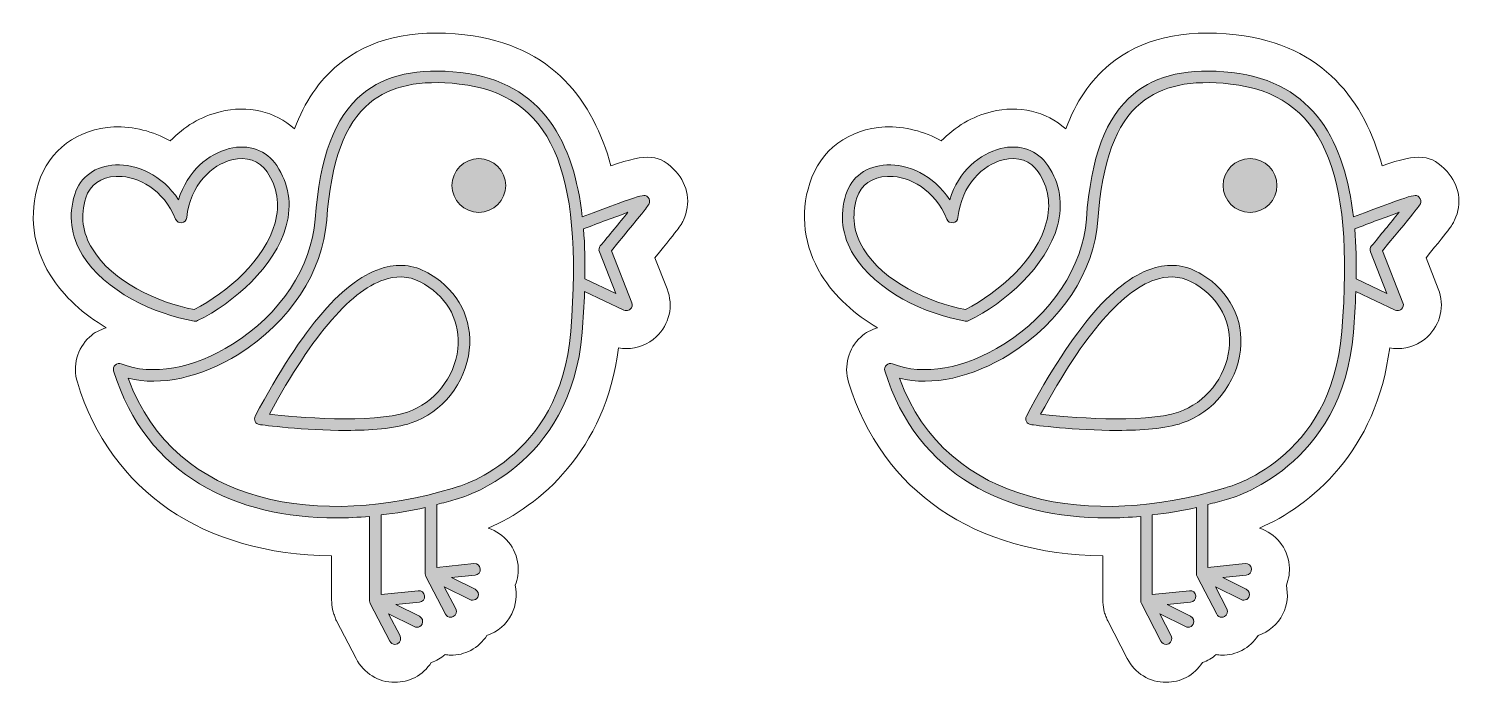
# Model space of a CAD drawing. Header units: inches. Extents: x 1.8 to 28.1, y -20.9 to -9.
import ezdxf

# ---------------------------------------------------------------- set-up
doc = ezdxf.new("R2010")
doc.units = ezdxf.units.IN
doc.header["$MEASUREMENT"] = 0
doc.layers.add('1', color=7, linetype='Continuous')

# ---------------------------------------------------------------- blocks, each defined once
blk = doc.blocks.new('block 2')
at = {"layer": '1', "lineweight": 0}
for points, knots in [([(4.897, -14.332), (4.914, -14.332), (4.929, -14.328), (4.944, -14.321), (5.607, -13.995), (6.366, -13.331), (6.569, -12.582), (6.676, -12.185), (6.617, -11.814), (6.394, -11.479), (6.206, -11.197), (5.882, -11.079), (5.522, -11.168), (5.151, -11.259), (4.752, -11.579), (4.594, -12.107), (4.294, -11.645), (3.817, -11.446), (3.44, -11.466), (3.072, -11.482), (2.791, -11.685), (2.69, -12.009), (2.57, -12.393), (2.618, -12.766), (2.832, -13.118), (3.237, -13.78), (4.152, -14.204), (4.879, -14.33), (4.885, -14.331), (4.891, -14.332), (4.897, -14.332)], [0, 0, 0, 0, 1, 1, 1, 2, 2, 2, 3, 3, 3, 4, 4, 4, 5, 5, 5, 6, 6, 6, 7, 7, 7, 8, 8, 8, 9, 9, 9, 10, 10, 10, 10]), ([(3.013, -13.007), (2.832, -12.71), (2.791, -12.396), (2.892, -12.072), (2.966, -11.834), (3.17, -11.69), (3.45, -11.677), (3.462, -11.677), (3.474, -11.676), (3.487, -11.676), (3.857, -11.676), (4.317, -11.915), (4.541, -12.462), (4.56, -12.506), (4.603, -12.533), (4.654, -12.526), (4.702, -12.519), (4.739, -12.481), (4.744, -12.432), (4.808, -11.826), (5.206, -11.464), (5.572, -11.374), (5.845, -11.307), (6.08, -11.388), (6.218, -11.596), (6.406, -11.878), (6.455, -12.191), (6.364, -12.527), (6.182, -13.201), (5.494, -13.806), (4.882, -14.116), (4.207, -13.99), (3.377, -13.603), (3.013, -13.007)], [0, 0, 0, 0, 1, 1, 1, 2, 2, 2, 3, 3, 3, 4, 4, 4, 5, 5, 5, 6, 6, 6, 7, 7, 7, 8, 8, 8, 9, 9, 9, 10, 10, 10, 11, 11, 11, 11])]:
    blk.add_open_spline(points, degree=3, knots=knots, dxfattribs=at)
blk = doc.blocks.new('block 3')
at = {"layer": '1', "lineweight": 0}
for points, knots in [([(9.216, -13.473), (8.949, -13.309), (8.663, -13.267), (8.365, -13.349), (7.643, -13.545), (6.869, -14.436), (6, -16.072), (5.984, -16.103), (5.984, -16.14), (5.999, -16.171), (6.015, -16.201), (6.045, -16.222), (6.08, -16.227), (6.13, -16.234), (6.899, -16.333), (7.668, -16.333), (8.111, -16.333), (8.553, -16.3), (8.858, -16.197), (9.428, -16.005), (9.857, -15.468), (9.925, -14.862), (9.989, -14.295), (9.73, -13.789), (9.216, -13.473)], [0, 0, 0, 0, 1, 1, 1, 2, 2, 2, 3, 3, 3, 4, 4, 4, 5, 5, 5, 6, 6, 6, 7, 7, 7, 8, 8, 8, 8]), ([(9.715, -14.839), (9.655, -15.364), (9.284, -15.83), (8.791, -15.997), (8.135, -16.218), (6.726, -16.086), (6.26, -16.035), (7.06, -14.56), (7.786, -13.726), (8.421, -13.553), (8.663, -13.486), (8.887, -13.52), (9.105, -13.653), (9.547, -13.925), (9.769, -14.357), (9.715, -14.839)], [0, 0, 0, 0, 1, 1, 1, 2, 2, 2, 3, 3, 3, 4, 4, 4, 5, 5, 5, 5])]:
    blk.add_open_spline(points, degree=3, knots=knots, dxfattribs=at)
blk = doc.blocks.new('block 4')
at = {"layer": '1', "lineweight": 0}
for points, knots in [([(13.204, -12.062), (13.145, -11.998), (13.128, -11.987), (11.997, -12.42), (11.844, -11.074), (11.29, -9.947), (9.766, -9.774), (8.98, -9.684), (8.39, -9.814), (7.962, -10.169), (7.456, -10.589), (7.182, -11.318), (7.099, -12.463), (7.035, -13.332), (6.455, -14.21), (5.585, -14.754), (4.866, -15.202), (4.104, -15.337), (3.544, -15.113), (3.506, -15.097), (3.464, -15.106), (3.434, -15.134), (3.404, -15.161), (3.392, -15.204), (3.404, -15.242), (3.995, -17.17), (5.659, -17.938), (7.482, -17.938), (7.685, -17.938), (7.891, -17.926), (8.096, -17.908), (8.096, -17.908), (8.096, -19.454), (8.096, -19.454), (8.096, -19.455), (8.096, -19.455), (8.096, -19.456), (8.096, -19.456), (8.096, -19.456), (8.096, -19.456), (8.096, -19.456), (8.097, -19.457), (8.097, -19.457), (8.097, -19.473), (8.101, -19.49), (8.108, -19.504), (8.108, -19.504), (8.467, -20.196), (8.467, -20.196), (8.486, -20.233), (8.523, -20.254), (8.561, -20.254), (8.578, -20.254), (8.594, -20.25), (8.61, -20.242), (8.662, -20.215), (8.682, -20.151), (8.655, -20.099), (8.655, -20.099), (8.446, -19.695), (8.446, -19.695), (8.446, -19.695), (8.917, -19.93), (8.917, -19.93), (8.932, -19.937), (8.948, -19.941), (8.964, -19.941), (9.003, -19.941), (9.04, -19.92), (9.059, -19.882), (9.085, -19.83), (9.064, -19.767), (9.011, -19.74), (9.011, -19.74), (8.578, -19.525), (8.578, -19.525), (8.578, -19.525), (9.011, -19.482), (9.011, -19.482), (9.069, -19.476), (9.112, -19.424), (9.106, -19.366), (9.1, -19.308), (9.047, -19.265), (8.99, -19.271), (8.99, -19.271), (8.308, -19.339), (8.308, -19.339), (8.308, -19.339), (8.308, -17.882), (8.308, -17.882), (8.578, -17.85), (8.849, -17.808), (9.118, -17.746), (9.118, -17.746), (9.118, -18.959), (9.118, -18.959), (9.118, -18.959), (9.118, -18.96), (9.118, -18.96), (9.118, -18.96), (9.118, -18.96), (9.118, -18.96), (9.118, -18.961), (9.118, -18.961), (9.118, -18.962), (9.118, -18.978), (9.122, -18.994), (9.129, -19.009), (9.129, -19.009), (9.489, -19.701), (9.489, -19.701), (9.508, -19.737), (9.544, -19.758), (9.583, -19.758), (9.599, -19.758), (9.616, -19.754), (9.632, -19.746), (9.683, -19.719), (9.704, -19.655), (9.677, -19.603), (9.677, -19.603), (9.467, -19.2), (9.467, -19.2), (9.467, -19.2), (9.938, -19.434), (9.938, -19.434), (9.953, -19.442), (9.969, -19.445), (9.985, -19.445), (10.024, -19.445), (10.061, -19.424), (10.08, -19.387), (10.106, -19.335), (10.085, -19.271), (10.032, -19.245), (10.032, -19.245), (9.599, -19.029), (9.599, -19.029), (9.599, -19.029), (10.032, -18.986), (10.032, -18.986), (10.09, -18.98), (10.133, -18.928), (10.127, -18.87), (10.121, -18.812), (10.074, -18.771), (10.011, -18.775), (10.011, -18.775), (9.329, -18.843), (9.329, -18.843), (9.329, -18.843), (9.329, -17.691), (9.329, -17.691), (9.443, -17.661), (9.556, -17.634), (9.668, -17.6), (9.772, -17.573), (11.795, -17.008), (11.995, -14.538), (12.015, -14.291), (12.03, -14.04), (12.04, -13.788), (12.04, -13.788), (12.761, -14.127), (12.761, -14.127), (12.775, -14.134), (12.791, -14.137), (12.806, -14.137), (12.832, -14.137), (12.858, -14.128), (12.878, -14.109), (12.91, -14.079), (12.92, -14.033), (12.904, -13.993), (12.904, -13.993), (12.53, -13.039), (12.53, -13.039), (13.197, -12.236), (13.216, -12.194), (13.223, -12.18), (13.241, -12.141), (13.233, -12.093), (13.204, -12.062)], [0, 0, 0, 0, 1, 1, 1, 2, 2, 2, 3, 3, 3, 4, 4, 4, 5, 5, 5, 6, 6, 6, 7, 7, 7, 8, 8, 8, 9, 9, 9, 10, 10, 10, 11, 11, 11, 12, 12, 12, 13, 13, 13, 14, 14, 14, 15, 15, 15, 16, 16, 16, 17, 17, 17, 18, 18, 18, 19, 19, 19, 20, 20, 20, 21, 21, 21, 22, 22, 22, 23, 23, 23, 24, 24, 24, 25, 25, 25, 26, 26, 26, 27, 27, 27, 28, 28, 28, 29, 29, 29, 30, 30, 30, 31, 31, 31, 32, 32, 32, 33, 33, 33, 34, 34, 34, 35, 35, 35, 36, 36, 36, 37, 37, 37, 38, 38, 38, 39, 39, 39, 40, 40, 40, 41, 41, 41, 42, 42, 42, 43, 43, 43, 44, 44, 44, 45, 45, 45, 46, 46, 46, 47, 47, 47, 48, 48, 48, 49, 49, 49, 50, 50, 50, 51, 51, 51, 52, 52, 52, 53, 53, 53, 54, 54, 54, 55, 55, 55, 56, 56, 56, 57, 57, 57, 58, 58, 58, 59, 59, 59, 60, 60, 60, 61, 61, 61, 61]), ([(11.784, -14.521), (11.593, -16.886), (9.696, -17.376), (9.615, -17.395), (9.613, -17.396), (9.611, -17.396), (9.609, -17.397), (7.248, -18.113), (4.535, -17.752), (3.672, -15.376), (4.266, -15.525), (5.005, -15.366), (5.697, -14.934), (6.638, -14.345), (7.241, -13.427), (7.31, -12.478), (7.389, -11.395), (7.639, -10.712), (8.098, -10.332), (8.478, -10.016), (9.016, -9.902), (9.742, -9.984), (11.414, -10.174), (12.025, -11.531), (11.784, -14.521)], [0, 0, 0, 0, 1, 1, 1, 2, 2, 2, 3, 3, 3, 4, 4, 4, 5, 5, 5, 6, 6, 6, 7, 7, 7, 8, 8, 8, 8]), ([(12.327, -12.952), (12.302, -12.981), (12.296, -13.022), (12.31, -13.058), (12.31, -13.058), (12.61, -13.822), (12.61, -13.822), (12.61, -13.822), (12.045, -13.556), (12.045, -13.556), (12.05, -13.246), (12.044, -12.938), (12.02, -12.639), (12.282, -12.538), (12.603, -12.418), (12.835, -12.335), (12.684, -12.521), (12.477, -12.771), (12.327, -12.952)], [0, 0, 0, 0, 1, 1, 1, 2, 2, 2, 3, 3, 3, 4, 4, 4, 5, 5, 5, 6, 6, 6, 6])]:
    blk.add_open_spline(points, degree=3, knots=knots, dxfattribs=at)
blk = doc.blocks.new('block 5')
at = {"layer": '1', "lineweight": 0}
for points, knots in [([(19.038, -14.332), (19.055, -14.332), (19.071, -14.328), (19.085, -14.321), (19.748, -13.995), (20.508, -13.331), (20.71, -12.582), (20.817, -12.185), (20.758, -11.814), (20.535, -11.479), (20.348, -11.197), (20.023, -11.079), (19.663, -11.168), (19.292, -11.259), (18.893, -11.579), (18.735, -12.107), (18.435, -11.645), (17.958, -11.446), (17.582, -11.466), (17.213, -11.482), (16.932, -11.685), (16.831, -12.009), (16.711, -12.393), (16.759, -12.766), (16.974, -13.118), (17.378, -13.78), (18.293, -14.204), (19.02, -14.33), (19.026, -14.331), (19.032, -14.332), (19.038, -14.332)], [0, 0, 0, 0, 1, 1, 1, 2, 2, 2, 3, 3, 3, 4, 4, 4, 5, 5, 5, 6, 6, 6, 7, 7, 7, 8, 8, 8, 9, 9, 9, 10, 10, 10, 10]), ([(17.154, -13.007), (16.973, -12.71), (16.932, -12.396), (17.033, -12.072), (17.108, -11.834), (17.311, -11.69), (17.591, -11.677), (17.603, -11.677), (17.615, -11.676), (17.628, -11.676), (17.998, -11.676), (18.458, -11.915), (18.682, -12.462), (18.701, -12.506), (18.744, -12.533), (18.795, -12.526), (18.843, -12.519), (18.88, -12.481), (18.885, -12.432), (18.95, -11.826), (19.348, -11.464), (19.713, -11.374), (19.987, -11.307), (20.221, -11.388), (20.359, -11.596), (20.547, -11.878), (20.596, -12.191), (20.505, -12.527), (20.324, -13.201), (19.635, -13.806), (19.023, -14.116), (18.348, -13.99), (17.518, -13.603), (17.154, -13.007)], [0, 0, 0, 0, 1, 1, 1, 2, 2, 2, 3, 3, 3, 4, 4, 4, 5, 5, 5, 6, 6, 6, 7, 7, 7, 8, 8, 8, 9, 9, 9, 10, 10, 10, 11, 11, 11, 11])]:
    blk.add_open_spline(points, degree=3, knots=knots, dxfattribs=at)
blk = doc.blocks.new('block 6')
at = {"layer": '1', "lineweight": 0}
for points, knots in [([(23.357, -13.473), (23.091, -13.309), (22.804, -13.267), (22.506, -13.349), (21.784, -13.545), (21.01, -14.436), (20.141, -16.072), (20.125, -16.103), (20.125, -16.14), (20.141, -16.171), (20.156, -16.201), (20.186, -16.222), (20.221, -16.227), (20.271, -16.234), (21.04, -16.333), (21.809, -16.333), (22.252, -16.333), (22.694, -16.3), (22.999, -16.197), (23.569, -16.005), (23.998, -15.468), (24.066, -14.862), (24.13, -14.295), (23.872, -13.789), (23.357, -13.473)], [0, 0, 0, 0, 1, 1, 1, 2, 2, 2, 3, 3, 3, 4, 4, 4, 5, 5, 5, 6, 6, 6, 7, 7, 7, 8, 8, 8, 8]), ([(23.856, -14.839), (23.797, -15.364), (23.425, -15.83), (22.932, -15.997), (22.276, -16.218), (20.867, -16.086), (20.401, -16.035), (21.201, -14.56), (21.928, -13.726), (22.562, -13.553), (22.804, -13.486), (23.029, -13.52), (23.246, -13.653), (23.688, -13.925), (23.91, -14.357), (23.856, -14.839)], [0, 0, 0, 0, 1, 1, 1, 2, 2, 2, 3, 3, 3, 4, 4, 4, 5, 5, 5, 5])]:
    blk.add_open_spline(points, degree=3, knots=knots, dxfattribs=at)
blk = doc.blocks.new('block 7')
at = {"layer": '1', "lineweight": 0}
for points, knots in [([(27.345, -12.062), (27.286, -11.998), (27.27, -11.987), (26.138, -12.42), (25.985, -11.074), (25.431, -9.947), (23.907, -9.774), (23.122, -9.684), (22.531, -9.814), (22.104, -10.169), (21.598, -10.589), (21.323, -11.318), (21.24, -12.463), (21.177, -13.332), (20.596, -14.21), (19.726, -14.754), (19.007, -15.202), (18.245, -15.337), (17.686, -15.113), (17.647, -15.097), (17.605, -15.106), (17.575, -15.134), (17.545, -15.161), (17.533, -15.204), (17.545, -15.242), (18.137, -17.17), (19.8, -17.938), (21.623, -17.938), (21.827, -17.938), (22.032, -17.926), (22.238, -17.908), (22.238, -17.908), (22.238, -19.454), (22.238, -19.454), (22.238, -19.455), (22.238, -19.455), (22.238, -19.456), (22.238, -19.456), (22.238, -19.456), (22.238, -19.456), (22.238, -19.456), (22.238, -19.457), (22.238, -19.457), (22.238, -19.473), (22.242, -19.49), (22.249, -19.504), (22.249, -19.504), (22.608, -20.196), (22.608, -20.196), (22.627, -20.233), (22.664, -20.254), (22.702, -20.254), (22.719, -20.254), (22.735, -20.25), (22.751, -20.242), (22.803, -20.215), (22.823, -20.151), (22.796, -20.099), (22.796, -20.099), (22.587, -19.695), (22.587, -19.695), (22.587, -19.695), (23.058, -19.93), (23.058, -19.93), (23.073, -19.937), (23.089, -19.941), (23.105, -19.941), (23.144, -19.941), (23.181, -19.92), (23.2, -19.882), (23.226, -19.83), (23.205, -19.767), (23.152, -19.74), (23.152, -19.74), (22.719, -19.525), (22.719, -19.525), (22.719, -19.525), (23.152, -19.482), (23.152, -19.482), (23.21, -19.476), (23.253, -19.424), (23.247, -19.366), (23.241, -19.308), (23.188, -19.265), (23.131, -19.271), (23.131, -19.271), (22.449, -19.339), (22.449, -19.339), (22.449, -19.339), (22.449, -17.882), (22.449, -17.882), (22.72, -17.85), (22.99, -17.808), (23.259, -17.746), (23.259, -17.746), (23.259, -18.959), (23.259, -18.959), (23.259, -18.959), (23.259, -18.96), (23.259, -18.96), (23.259, -18.96), (23.259, -18.96), (23.259, -18.96), (23.259, -18.961), (23.259, -18.961), (23.259, -18.962), (23.259, -18.978), (23.263, -18.994), (23.27, -19.009), (23.27, -19.009), (23.63, -19.701), (23.63, -19.701), (23.649, -19.737), (23.686, -19.758), (23.724, -19.758), (23.74, -19.758), (23.757, -19.754), (23.773, -19.746), (23.824, -19.719), (23.845, -19.655), (23.818, -19.603), (23.818, -19.603), (23.608, -19.2), (23.608, -19.2), (23.608, -19.2), (24.079, -19.434), (24.079, -19.434), (24.094, -19.442), (24.11, -19.445), (24.126, -19.445), (24.165, -19.445), (24.202, -19.424), (24.221, -19.387), (24.247, -19.335), (24.226, -19.271), (24.173, -19.245), (24.173, -19.245), (23.74, -19.029), (23.74, -19.029), (23.74, -19.029), (24.173, -18.986), (24.173, -18.986), (24.231, -18.98), (24.274, -18.928), (24.268, -18.87), (24.262, -18.812), (24.215, -18.771), (24.152, -18.775), (24.152, -18.775), (23.47, -18.843), (23.47, -18.843), (23.47, -18.843), (23.47, -17.691), (23.47, -17.691), (23.584, -17.661), (23.698, -17.634), (23.81, -17.6), (23.913, -17.573), (25.937, -17.008), (26.136, -14.538), (26.156, -14.291), (26.172, -14.04), (26.181, -13.788), (26.181, -13.788), (26.902, -14.127), (26.902, -14.127), (26.916, -14.134), (26.932, -14.137), (26.947, -14.137), (26.973, -14.137), (26.999, -14.128), (27.019, -14.109), (27.051, -14.079), (27.061, -14.033), (27.046, -13.993), (27.046, -13.993), (26.671, -13.039), (26.671, -13.039), (27.338, -12.236), (27.357, -12.194), (27.364, -12.18), (27.382, -12.141), (27.375, -12.093), (27.345, -12.062)], [0, 0, 0, 0, 1, 1, 1, 2, 2, 2, 3, 3, 3, 4, 4, 4, 5, 5, 5, 6, 6, 6, 7, 7, 7, 8, 8, 8, 9, 9, 9, 10, 10, 10, 11, 11, 11, 12, 12, 12, 13, 13, 13, 14, 14, 14, 15, 15, 15, 16, 16, 16, 17, 17, 17, 18, 18, 18, 19, 19, 19, 20, 20, 20, 21, 21, 21, 22, 22, 22, 23, 23, 23, 24, 24, 24, 25, 25, 25, 26, 26, 26, 27, 27, 27, 28, 28, 28, 29, 29, 29, 30, 30, 30, 31, 31, 31, 32, 32, 32, 33, 33, 33, 34, 34, 34, 35, 35, 35, 36, 36, 36, 37, 37, 37, 38, 38, 38, 39, 39, 39, 40, 40, 40, 41, 41, 41, 42, 42, 42, 43, 43, 43, 44, 44, 44, 45, 45, 45, 46, 46, 46, 47, 47, 47, 48, 48, 48, 49, 49, 49, 50, 50, 50, 51, 51, 51, 52, 52, 52, 53, 53, 53, 54, 54, 54, 55, 55, 55, 56, 56, 56, 57, 57, 57, 58, 58, 58, 59, 59, 59, 60, 60, 60, 61, 61, 61, 61]), ([(25.925, -14.521), (25.734, -16.886), (23.837, -17.376), (23.756, -17.395), (23.754, -17.396), (23.752, -17.396), (23.75, -17.397), (21.389, -18.113), (18.676, -17.752), (17.813, -15.376), (18.407, -15.525), (19.146, -15.366), (19.838, -14.934), (20.779, -14.345), (21.382, -13.427), (21.451, -12.478), (21.53, -11.395), (21.78, -10.712), (22.239, -10.332), (22.619, -10.016), (23.157, -9.902), (23.883, -9.984), (25.556, -10.174), (26.166, -11.531), (25.925, -14.521)], [0, 0, 0, 0, 1, 1, 1, 2, 2, 2, 3, 3, 3, 4, 4, 4, 5, 5, 5, 6, 6, 6, 7, 7, 7, 8, 8, 8, 8]), ([(26.468, -12.952), (26.443, -12.981), (26.437, -13.022), (26.451, -13.058), (26.451, -13.058), (26.751, -13.822), (26.751, -13.822), (26.751, -13.822), (26.186, -13.556), (26.186, -13.556), (26.191, -13.246), (26.185, -12.938), (26.161, -12.639), (26.423, -12.538), (26.744, -12.418), (26.976, -12.335), (26.825, -12.521), (26.618, -12.771), (26.468, -12.952)], [0, 0, 0, 0, 1, 1, 1, 2, 2, 2, 3, 3, 3, 4, 4, 4, 5, 5, 5, 6, 6, 6, 6])]:
    blk.add_open_spline(points, degree=3, knots=knots, dxfattribs=at)

msp = doc.modelspace()

# ---------------------------------------------------------------- hatches: boundary and pattern name
at = {"layer": '1', "true_color": 0xffffff}
h = msp.add_hatch(color=7, dxfattribs=at)
h.dxf.hatch_style = 2
edge = h.paths.add_edge_path()
edge.add_spline(control_points=[(4.897, -14.332), (4.914, -14.332), (4.929, -14.328), (4.944, -14.321), (5.607, -13.995), (6.366, -13.331), (6.569, -12.582), (6.676, -12.185), (6.617, -11.814), (6.394, -11.479), (6.206, -11.197), (5.882, -11.079), (5.522, -11.168), (5.151, -11.259), (4.752, -11.579), (4.594, -12.107), (4.294, -11.645), (3.817, -11.446), (3.44, -11.466), (3.072, -11.482), (2.791, -11.685), (2.69, -12.009), (2.57, -12.393), (2.618, -12.766), (2.832, -13.118), (3.237, -13.78), (4.152, -14.204), (4.879, -14.33), (4.885, -14.331), (4.891, -14.332), (4.897, -14.332)], knot_values=[0, 0, 0, 0, 1, 1, 1, 2, 2, 2, 3, 3, 3, 4, 4, 4, 5, 5, 5, 6, 6, 6, 7, 7, 7, 8, 8, 8, 9, 9, 9, 10, 10, 10, 10], degree=3, periodic=1)
edge = h.paths.add_edge_path()
edge.add_spline(control_points=[(3.013, -13.007), (2.832, -12.71), (2.791, -12.396), (2.892, -12.072), (2.966, -11.834), (3.17, -11.69), (3.45, -11.677), (3.462, -11.677), (3.474, -11.676), (3.487, -11.676), (3.857, -11.676), (4.317, -11.915), (4.541, -12.462), (4.56, -12.506), (4.603, -12.533), (4.654, -12.526), (4.702, -12.519), (4.739, -12.481), (4.744, -12.432), (4.808, -11.826), (5.206, -11.464), (5.572, -11.374), (5.845, -11.307), (6.08, -11.388), (6.218, -11.596), (6.406, -11.878), (6.455, -12.191), (6.364, -12.527), (6.182, -13.201), (5.494, -13.806), (4.882, -14.116), (4.207, -13.99), (3.377, -13.603), (3.013, -13.007)], knot_values=[0, 0, 0, 0, 1, 1, 1, 2, 2, 2, 3, 3, 3, 4, 4, 4, 5, 5, 5, 6, 6, 6, 7, 7, 7, 8, 8, 8, 9, 9, 9, 10, 10, 10, 11, 11, 11, 11], degree=3, periodic=1)
edge = h.paths.add_edge_path()
edge.add_spline(control_points=[(9.216, -13.473), (8.949, -13.309), (8.663, -13.267), (8.365, -13.349), (7.643, -13.545), (6.869, -14.436), (6, -16.072), (5.984, -16.103), (5.984, -16.14), (5.999, -16.171), (6.015, -16.201), (6.045, -16.222), (6.08, -16.227), (6.13, -16.234), (6.899, -16.333), (7.668, -16.333), (8.111, -16.333), (8.553, -16.3), (8.858, -16.197), (9.428, -16.005), (9.857, -15.468), (9.925, -14.862), (9.989, -14.295), (9.73, -13.789), (9.216, -13.473)], knot_values=[0, 0, 0, 0, 1, 1, 1, 2, 2, 2, 3, 3, 3, 4, 4, 4, 5, 5, 5, 6, 6, 6, 7, 7, 7, 8, 8, 8, 8], degree=3, periodic=1)
edge = h.paths.add_edge_path()
edge.add_spline(control_points=[(9.715, -14.839), (9.655, -15.364), (9.284, -15.83), (8.791, -15.997), (8.135, -16.218), (6.726, -16.086), (6.26, -16.035), (7.06, -14.56), (7.786, -13.726), (8.421, -13.553), (8.663, -13.486), (8.887, -13.52), (9.105, -13.653), (9.547, -13.925), (9.769, -14.357), (9.715, -14.839)], knot_values=[0, 0, 0, 0, 1, 1, 1, 2, 2, 2, 3, 3, 3, 4, 4, 4, 5, 5, 5, 5], degree=3, periodic=1)
edge = h.paths.add_edge_path()
edge.add_spline(control_points=[(10.594, -11.844), (10.594, -12.116), (10.373, -12.337), (10.1, -12.337), (9.827, -12.337), (9.606, -12.116), (9.606, -11.844), (9.606, -11.571), (9.827, -11.35), (10.1, -11.35), (10.373, -11.35), (10.594, -11.571), (10.594, -11.844)], knot_values=[0, 0, 0, 0, 1, 1, 1, 2, 2, 2, 3, 3, 3, 4, 4, 4, 4], degree=3, periodic=1)
edge = h.paths.add_edge_path()
edge.add_spline(control_points=[(13.204, -12.062), (13.145, -11.998), (13.128, -11.987), (11.997, -12.42), (11.844, -11.074), (11.29, -9.947), (9.766, -9.774), (8.98, -9.684), (8.39, -9.814), (7.962, -10.169), (7.456, -10.589), (7.182, -11.318), (7.099, -12.463), (7.035, -13.332), (6.455, -14.21), (5.585, -14.754), (4.866, -15.202), (4.104, -15.337), (3.544, -15.113), (3.506, -15.097), (3.464, -15.106), (3.434, -15.134), (3.404, -15.161), (3.392, -15.204), (3.404, -15.242), (3.995, -17.17), (5.659, -17.938), (7.482, -17.938), (7.685, -17.938), (7.891, -17.926), (8.096, -17.908), (8.096, -17.908), (8.096, -19.454), (8.096, -19.454), (8.096, -19.455), (8.096, -19.455), (8.096, -19.456), (8.096, -19.456), (8.096, -19.456), (8.096, -19.456), (8.096, -19.456), (8.097, -19.457), (8.097, -19.457), (8.097, -19.473), (8.101, -19.49), (8.108, -19.504), (8.108, -19.504), (8.467, -20.196), (8.467, -20.196), (8.486, -20.233), (8.523, -20.254), (8.561, -20.254), (8.578, -20.254), (8.594, -20.25), (8.61, -20.242), (8.662, -20.215), (8.682, -20.151), (8.655, -20.099), (8.655, -20.099), (8.446, -19.695), (8.446, -19.695), (8.446, -19.695), (8.917, -19.93), (8.917, -19.93), (8.932, -19.937), (8.948, -19.941), (8.964, -19.941), (9.003, -19.941), (9.04, -19.92), (9.059, -19.882), (9.085, -19.83), (9.064, -19.767), (9.011, -19.74), (9.011, -19.74), (8.578, -19.525), (8.578, -19.525), (8.578, -19.525), (9.011, -19.482), (9.011, -19.482), (9.069, -19.476), (9.112, -19.424), (9.106, -19.366), (9.1, -19.308), (9.047, -19.265), (8.99, -19.271), (8.99, -19.271), (8.308, -19.339), (8.308, -19.339), (8.308, -19.339), (8.308, -17.882), (8.308, -17.882), (8.578, -17.85), (8.849, -17.808), (9.118, -17.746), (9.118, -17.746), (9.118, -18.959), (9.118, -18.959), (9.118, -18.959), (9.118, -18.96), (9.118, -18.96), (9.118, -18.96), (9.118, -18.96), (9.118, -18.96), (9.118, -18.961), (9.118, -18.961), (9.118, -18.962), (9.118, -18.978), (9.122, -18.994), (9.129, -19.009), (9.129, -19.009), (9.489, -19.701), (9.489, -19.701), (9.508, -19.737), (9.544, -19.758), (9.583, -19.758), (9.599, -19.758), (9.616, -19.754), (9.632, -19.746), (9.683, -19.719), (9.704, -19.655), (9.677, -19.603), (9.677, -19.603), (9.467, -19.2), (9.467, -19.2), (9.467, -19.2), (9.938, -19.434), (9.938, -19.434), (9.953, -19.442), (9.969, -19.445), (9.985, -19.445), (10.024, -19.445), (10.061, -19.424), (10.08, -19.387), (10.106, -19.335), (10.085, -19.271), (10.032, -19.245), (10.032, -19.245), (9.599, -19.029), (9.599, -19.029), (9.599, -19.029), (10.032, -18.986), (10.032, -18.986), (10.09, -18.98), (10.133, -18.928), (10.127, -18.87), (10.121, -18.812), (10.074, -18.771), (10.011, -18.775), (10.011, -18.775), (9.329, -18.843), (9.329, -18.843), (9.329, -18.843), (9.329, -17.691), (9.329, -17.691), (9.443, -17.661), (9.556, -17.634), (9.668, -17.6), (9.772, -17.573), (11.795, -17.008), (11.995, -14.538), (12.015, -14.291), (12.03, -14.04), (12.04, -13.788), (12.04, -13.788), (12.761, -14.127), (12.761, -14.127), (12.775, -14.134), (12.791, -14.137), (12.806, -14.137), (12.832, -14.137), (12.858, -14.128), (12.878, -14.109), (12.91, -14.079), (12.92, -14.033), (12.904, -13.993), (12.904, -13.993), (12.53, -13.039), (12.53, -13.039), (13.197, -12.236), (13.216, -12.194), (13.223, -12.18), (13.241, -12.141), (13.233, -12.093), (13.204, -12.062)], knot_values=[0, 0, 0, 0, 1, 1, 1, 2, 2, 2, 3, 3, 3, 4, 4, 4, 5, 5, 5, 6, 6, 6, 7, 7, 7, 8, 8, 8, 9, 9, 9, 10, 10, 10, 11, 11, 11, 12, 12, 12, 13, 13, 13, 14, 14, 14, 15, 15, 15, 16, 16, 16, 17, 17, 17, 18, 18, 18, 19, 19, 19, 20, 20, 20, 21, 21, 21, 22, 22, 22, 23, 23, 23, 24, 24, 24, 25, 25, 25, 26, 26, 26, 27, 27, 27, 28, 28, 28, 29, 29, 29, 30, 30, 30, 31, 31, 31, 32, 32, 32, 33, 33, 33, 34, 34, 34, 35, 35, 35, 36, 36, 36, 37, 37, 37, 38, 38, 38, 39, 39, 39, 40, 40, 40, 41, 41, 41, 42, 42, 42, 43, 43, 43, 44, 44, 44, 45, 45, 45, 46, 46, 46, 47, 47, 47, 48, 48, 48, 49, 49, 49, 50, 50, 50, 51, 51, 51, 52, 52, 52, 53, 53, 53, 54, 54, 54, 55, 55, 55, 56, 56, 56, 57, 57, 57, 58, 58, 58, 59, 59, 59, 60, 60, 60, 61, 61, 61, 61], degree=3, periodic=1)
edge = h.paths.add_edge_path()
edge.add_spline(control_points=[(11.784, -14.521), (11.593, -16.886), (9.696, -17.376), (9.615, -17.395), (9.613, -17.396), (9.611, -17.396), (9.609, -17.397), (7.248, -18.113), (4.535, -17.752), (3.672, -15.376), (4.266, -15.525), (5.005, -15.366), (5.697, -14.934), (6.638, -14.345), (7.241, -13.427), (7.31, -12.478), (7.389, -11.395), (7.639, -10.712), (8.098, -10.332), (8.478, -10.016), (9.016, -9.902), (9.742, -9.984), (11.414, -10.174), (12.025, -11.531), (11.784, -14.521)], knot_values=[0, 0, 0, 0, 1, 1, 1, 2, 2, 2, 3, 3, 3, 4, 4, 4, 5, 5, 5, 6, 6, 6, 7, 7, 7, 8, 8, 8, 8], degree=3, periodic=1)
edge = h.paths.add_edge_path()
edge.add_spline(control_points=[(12.327, -12.952), (12.302, -12.981), (12.296, -13.022), (12.31, -13.058), (12.31, -13.058), (12.61, -13.822), (12.61, -13.822), (12.61, -13.822), (12.045, -13.556), (12.045, -13.556), (12.05, -13.246), (12.044, -12.938), (12.02, -12.639), (12.282, -12.538), (12.603, -12.418), (12.835, -12.335), (12.684, -12.521), (12.477, -12.771), (12.327, -12.952)], knot_values=[0, 0, 0, 0, 1, 1, 1, 2, 2, 2, 3, 3, 3, 4, 4, 4, 5, 5, 5, 6, 6, 6, 6], degree=3, periodic=1)
h = msp.add_hatch(color=7, dxfattribs=at)
h.dxf.hatch_style = 2
edge = h.paths.add_edge_path()
edge.add_spline(control_points=[(19.038, -14.332), (19.055, -14.332), (19.071, -14.328), (19.085, -14.321), (19.748, -13.995), (20.508, -13.331), (20.71, -12.582), (20.817, -12.185), (20.758, -11.814), (20.535, -11.479), (20.348, -11.197), (20.023, -11.079), (19.663, -11.168), (19.292, -11.259), (18.893, -11.579), (18.735, -12.107), (18.435, -11.645), (17.958, -11.446), (17.582, -11.466), (17.213, -11.482), (16.932, -11.685), (16.831, -12.009), (16.711, -12.393), (16.759, -12.766), (16.974, -13.118), (17.378, -13.78), (18.293, -14.204), (19.02, -14.33), (19.026, -14.331), (19.032, -14.332), (19.038, -14.332)], knot_values=[0, 0, 0, 0, 1, 1, 1, 2, 2, 2, 3, 3, 3, 4, 4, 4, 5, 5, 5, 6, 6, 6, 7, 7, 7, 8, 8, 8, 9, 9, 9, 10, 10, 10, 10], degree=3, periodic=1)
edge = h.paths.add_edge_path()
edge.add_spline(control_points=[(17.154, -13.007), (16.973, -12.71), (16.932, -12.396), (17.033, -12.072), (17.108, -11.834), (17.311, -11.69), (17.591, -11.677), (17.603, -11.677), (17.615, -11.676), (17.628, -11.676), (17.998, -11.676), (18.458, -11.915), (18.682, -12.462), (18.701, -12.506), (18.744, -12.533), (18.795, -12.526), (18.843, -12.519), (18.88, -12.481), (18.885, -12.432), (18.95, -11.826), (19.348, -11.464), (19.713, -11.374), (19.987, -11.307), (20.221, -11.388), (20.359, -11.596), (20.547, -11.878), (20.596, -12.191), (20.505, -12.527), (20.324, -13.201), (19.635, -13.806), (19.023, -14.116), (18.348, -13.99), (17.518, -13.603), (17.154, -13.007)], knot_values=[0, 0, 0, 0, 1, 1, 1, 2, 2, 2, 3, 3, 3, 4, 4, 4, 5, 5, 5, 6, 6, 6, 7, 7, 7, 8, 8, 8, 9, 9, 9, 10, 10, 10, 11, 11, 11, 11], degree=3, periodic=1)
edge = h.paths.add_edge_path()
edge.add_spline(control_points=[(23.357, -13.473), (23.091, -13.309), (22.804, -13.267), (22.506, -13.349), (21.784, -13.545), (21.01, -14.436), (20.141, -16.072), (20.125, -16.103), (20.125, -16.14), (20.141, -16.171), (20.156, -16.201), (20.186, -16.222), (20.221, -16.227), (20.271, -16.234), (21.04, -16.333), (21.809, -16.333), (22.252, -16.333), (22.694, -16.3), (22.999, -16.197), (23.569, -16.005), (23.998, -15.468), (24.066, -14.862), (24.13, -14.295), (23.872, -13.789), (23.357, -13.473)], knot_values=[0, 0, 0, 0, 1, 1, 1, 2, 2, 2, 3, 3, 3, 4, 4, 4, 5, 5, 5, 6, 6, 6, 7, 7, 7, 8, 8, 8, 8], degree=3, periodic=1)
edge = h.paths.add_edge_path()
edge.add_spline(control_points=[(23.856, -14.839), (23.797, -15.364), (23.425, -15.83), (22.932, -15.997), (22.276, -16.218), (20.867, -16.086), (20.401, -16.035), (21.201, -14.56), (21.928, -13.726), (22.562, -13.553), (22.804, -13.486), (23.029, -13.52), (23.246, -13.653), (23.688, -13.925), (23.91, -14.357), (23.856, -14.839)], knot_values=[0, 0, 0, 0, 1, 1, 1, 2, 2, 2, 3, 3, 3, 4, 4, 4, 5, 5, 5, 5], degree=3, periodic=1)
edge = h.paths.add_edge_path()
edge.add_spline(control_points=[(24.735, -11.844), (24.735, -12.116), (24.514, -12.337), (24.241, -12.337), (23.968, -12.337), (23.747, -12.116), (23.747, -11.844), (23.747, -11.571), (23.968, -11.35), (24.241, -11.35), (24.514, -11.35), (24.735, -11.571), (24.735, -11.844)], knot_values=[0, 0, 0, 0, 1, 1, 1, 2, 2, 2, 3, 3, 3, 4, 4, 4, 4], degree=3, periodic=1)
edge = h.paths.add_edge_path()
edge.add_spline(control_points=[(27.345, -12.062), (27.286, -11.998), (27.27, -11.987), (26.138, -12.42), (25.985, -11.074), (25.431, -9.947), (23.907, -9.774), (23.122, -9.684), (22.531, -9.814), (22.104, -10.169), (21.598, -10.589), (21.323, -11.318), (21.24, -12.463), (21.177, -13.332), (20.596, -14.21), (19.726, -14.754), (19.007, -15.202), (18.245, -15.337), (17.686, -15.113), (17.647, -15.097), (17.605, -15.106), (17.575, -15.134), (17.545, -15.161), (17.533, -15.204), (17.545, -15.242), (18.137, -17.17), (19.8, -17.938), (21.623, -17.938), (21.827, -17.938), (22.032, -17.926), (22.238, -17.908), (22.238, -17.908), (22.238, -19.454), (22.238, -19.454), (22.238, -19.455), (22.238, -19.455), (22.238, -19.456), (22.238, -19.456), (22.238, -19.456), (22.238, -19.456), (22.238, -19.456), (22.238, -19.457), (22.238, -19.457), (22.238, -19.473), (22.242, -19.49), (22.249, -19.504), (22.249, -19.504), (22.608, -20.196), (22.608, -20.196), (22.627, -20.233), (22.664, -20.254), (22.702, -20.254), (22.719, -20.254), (22.735, -20.25), (22.751, -20.242), (22.803, -20.215), (22.823, -20.151), (22.796, -20.099), (22.796, -20.099), (22.587, -19.695), (22.587, -19.695), (22.587, -19.695), (23.058, -19.93), (23.058, -19.93), (23.073, -19.937), (23.089, -19.941), (23.105, -19.941), (23.144, -19.941), (23.181, -19.92), (23.2, -19.882), (23.226, -19.83), (23.205, -19.767), (23.152, -19.74), (23.152, -19.74), (22.719, -19.525), (22.719, -19.525), (22.719, -19.525), (23.152, -19.482), (23.152, -19.482), (23.21, -19.476), (23.253, -19.424), (23.247, -19.366), (23.241, -19.308), (23.188, -19.265), (23.131, -19.271), (23.131, -19.271), (22.449, -19.339), (22.449, -19.339), (22.449, -19.339), (22.449, -17.882), (22.449, -17.882), (22.72, -17.85), (22.99, -17.808), (23.259, -17.746), (23.259, -17.746), (23.259, -18.959), (23.259, -18.959), (23.259, -18.959), (23.259, -18.96), (23.259, -18.96), (23.259, -18.96), (23.259, -18.96), (23.259, -18.96), (23.259, -18.961), (23.259, -18.961), (23.259, -18.962), (23.259, -18.978), (23.263, -18.994), (23.27, -19.009), (23.27, -19.009), (23.63, -19.701), (23.63, -19.701), (23.649, -19.737), (23.686, -19.758), (23.724, -19.758), (23.74, -19.758), (23.757, -19.754), (23.773, -19.746), (23.824, -19.719), (23.845, -19.655), (23.818, -19.603), (23.818, -19.603), (23.608, -19.2), (23.608, -19.2), (23.608, -19.2), (24.079, -19.434), (24.079, -19.434), (24.094, -19.442), (24.11, -19.445), (24.126, -19.445), (24.165, -19.445), (24.202, -19.424), (24.221, -19.387), (24.247, -19.335), (24.226, -19.271), (24.173, -19.245), (24.173, -19.245), (23.74, -19.029), (23.74, -19.029), (23.74, -19.029), (24.173, -18.986), (24.173, -18.986), (24.231, -18.98), (24.274, -18.928), (24.268, -18.87), (24.262, -18.812), (24.215, -18.771), (24.152, -18.775), (24.152, -18.775), (23.47, -18.843), (23.47, -18.843), (23.47, -18.843), (23.47, -17.691), (23.47, -17.691), (23.584, -17.661), (23.698, -17.634), (23.81, -17.6), (23.913, -17.573), (25.937, -17.008), (26.136, -14.538), (26.156, -14.291), (26.172, -14.04), (26.181, -13.788), (26.181, -13.788), (26.902, -14.127), (26.902, -14.127), (26.916, -14.134), (26.932, -14.137), (26.947, -14.137), (26.973, -14.137), (26.999, -14.128), (27.019, -14.109), (27.051, -14.079), (27.061, -14.033), (27.046, -13.993), (27.046, -13.993), (26.671, -13.039), (26.671, -13.039), (27.338, -12.236), (27.357, -12.194), (27.364, -12.18), (27.382, -12.141), (27.375, -12.093), (27.345, -12.062)], knot_values=[0, 0, 0, 0, 1, 1, 1, 2, 2, 2, 3, 3, 3, 4, 4, 4, 5, 5, 5, 6, 6, 6, 7, 7, 7, 8, 8, 8, 9, 9, 9, 10, 10, 10, 11, 11, 11, 12, 12, 12, 13, 13, 13, 14, 14, 14, 15, 15, 15, 16, 16, 16, 17, 17, 17, 18, 18, 18, 19, 19, 19, 20, 20, 20, 21, 21, 21, 22, 22, 22, 23, 23, 23, 24, 24, 24, 25, 25, 25, 26, 26, 26, 27, 27, 27, 28, 28, 28, 29, 29, 29, 30, 30, 30, 31, 31, 31, 32, 32, 32, 33, 33, 33, 34, 34, 34, 35, 35, 35, 36, 36, 36, 37, 37, 37, 38, 38, 38, 39, 39, 39, 40, 40, 40, 41, 41, 41, 42, 42, 42, 43, 43, 43, 44, 44, 44, 45, 45, 45, 46, 46, 46, 47, 47, 47, 48, 48, 48, 49, 49, 49, 50, 50, 50, 51, 51, 51, 52, 52, 52, 53, 53, 53, 54, 54, 54, 55, 55, 55, 56, 56, 56, 57, 57, 57, 58, 58, 58, 59, 59, 59, 60, 60, 60, 61, 61, 61, 61], degree=3, periodic=1)
edge = h.paths.add_edge_path()
edge.add_spline(control_points=[(25.925, -14.521), (25.734, -16.886), (23.837, -17.376), (23.756, -17.395), (23.754, -17.396), (23.752, -17.396), (23.75, -17.397), (21.389, -18.113), (18.676, -17.752), (17.813, -15.376), (18.407, -15.525), (19.146, -15.366), (19.838, -14.934), (20.779, -14.345), (21.382, -13.427), (21.451, -12.478), (21.53, -11.395), (21.78, -10.712), (22.239, -10.332), (22.619, -10.016), (23.157, -9.902), (23.883, -9.984), (25.556, -10.174), (26.166, -11.531), (25.925, -14.521)], knot_values=[0, 0, 0, 0, 1, 1, 1, 2, 2, 2, 3, 3, 3, 4, 4, 4, 5, 5, 5, 6, 6, 6, 7, 7, 7, 8, 8, 8, 8], degree=3, periodic=1)
edge = h.paths.add_edge_path()
edge.add_spline(control_points=[(26.468, -12.952), (26.443, -12.981), (26.437, -13.022), (26.451, -13.058), (26.451, -13.058), (26.751, -13.822), (26.751, -13.822), (26.751, -13.822), (26.186, -13.556), (26.186, -13.556), (26.191, -13.246), (26.185, -12.938), (26.161, -12.639), (26.423, -12.538), (26.744, -12.418), (26.976, -12.335), (26.825, -12.521), (26.618, -12.771), (26.468, -12.952)], knot_values=[0, 0, 0, 0, 1, 1, 1, 2, 2, 2, 3, 3, 3, 4, 4, 4, 5, 5, 5, 6, 6, 6, 6], degree=3, periodic=1)

# ---------------------------------------------------------------- linework, layer by layer
at = {"layer": '1', "color": 12, "lineweight": 9, "true_color": 0xd00017}
for points in [[(13.713, -11.587), (13.421, -11.273), (13.203, -11.248), (12.522, -11.482), (12.203, -10.316), (11.466, -9.266), (9.845, -9.082), (8.861, -8.97), (8.1, -9.151), (7.518, -9.633), (7.168, -9.924), (6.906, -10.311), (6.721, -10.807), (6.361, -10.487), (5.867, -10.365), (5.356, -10.492), (5.007, -10.577), (4.691, -10.766), (4.438, -11.028), (4.124, -10.849), (3.769, -10.757), (3.41, -10.77), (2.745, -10.8), (2.215, -11.195), (2.026, -11.802), (1.846, -12.377), (1.919, -12.958), (2.238, -13.48), (2.488, -13.889), (2.861, -14.208), (3.268, -14.453), (3.156, -14.488), (3.05, -14.539), (2.962, -14.621), (2.736, -14.83), (2.648, -15.154), (2.738, -15.447), (3.353, -17.449), (5.05, -18.605), (7.4, -18.632), (7.4, -18.632), (7.4, -19.448), (7.4, -19.448), (7.4, -19.449), (7.4, -19.449), (7.4, -19.45), (7.4, -19.45), (7.4, -19.456), (7.4, -19.456), (7.4, -19.465), (7.403, -19.473), (7.404, -19.482), (7.406, -19.542), (7.413, -19.601), (7.428, -19.659), (7.436, -19.688), (7.448, -19.714), (7.459, -19.741), (7.47, -19.769), (7.476, -19.799), (7.49, -19.826), (7.49, -19.826), (7.849, -20.516), (7.849, -20.516), (7.987, -20.784), (8.26, -20.95), (8.561, -20.95), (8.69, -20.95), (8.818, -20.918), (8.93, -20.86), (9.054, -20.796), (9.153, -20.701), (9.228, -20.588), (9.321, -20.556), (9.405, -20.505), (9.48, -20.44), (9.514, -20.445), (9.547, -20.454), (9.583, -20.454), (9.711, -20.454), (9.839, -20.423), (9.952, -20.364), (10.075, -20.3), (10.174, -20.205), (10.249, -20.092), (10.443, -20.025), (10.608, -19.888), (10.703, -19.696), (10.785, -19.532), (10.804, -19.349), (10.766, -19.172), (10.811, -19.055), (10.833, -18.93), (10.82, -18.804), (10.789, -18.481), (10.567, -18.222), (10.274, -18.124), (11.206, -17.723), (12.423, -16.716), (12.661, -14.818), (12.709, -14.826), (12.757, -14.833), (12.806, -14.833), (13.011, -14.833), (13.206, -14.756), (13.354, -14.617), (13.595, -14.392), (13.673, -14.047), (13.552, -13.738), (13.552, -13.738), (13.328, -13.167), (13.328, -13.167), (13.798, -12.597), (13.815, -12.559), (13.852, -12.477), (13.993, -12.179), (13.939, -11.83), (13.713, -11.587)], [(27.854, -11.587), (27.562, -11.273), (27.344, -11.248), (26.663, -11.482), (26.344, -10.316), (25.607, -9.266), (23.986, -9.082), (23.002, -8.97), (22.241, -9.151), (21.659, -9.633), (21.309, -9.924), (21.047, -10.311), (20.862, -10.807), (20.502, -10.487), (20.008, -10.365), (19.497, -10.492), (19.148, -10.577), (18.832, -10.766), (18.58, -11.028), (18.265, -10.849), (17.91, -10.757), (17.551, -10.77), (16.886, -10.8), (16.356, -11.195), (16.167, -11.802), (15.987, -12.377), (16.06, -12.958), (16.379, -13.48), (16.629, -13.889), (17.002, -14.208), (17.409, -14.453), (17.297, -14.488), (17.191, -14.539), (17.104, -14.621), (16.877, -14.83), (16.789, -15.154), (16.88, -15.447), (17.494, -17.449), (19.191, -18.605), (21.541, -18.632), (21.541, -18.632), (21.541, -19.448), (21.541, -19.448), (21.541, -19.449), (21.541, -19.449), (21.541, -19.45), (21.541, -19.45), (21.541, -19.456), (21.541, -19.456), (21.541, -19.465), (21.545, -19.473), (21.545, -19.482), (21.547, -19.542), (21.554, -19.601), (21.569, -19.659), (21.577, -19.688), (21.589, -19.714), (21.6, -19.741), (21.611, -19.769), (21.617, -19.799), (21.631, -19.826), (21.631, -19.826), (21.99, -20.516), (21.99, -20.516), (22.128, -20.784), (22.401, -20.95), (22.703, -20.95), (22.831, -20.95), (22.959, -20.918), (23.072, -20.86), (23.195, -20.796), (23.294, -20.701), (23.369, -20.588), (23.462, -20.556), (23.546, -20.505), (23.621, -20.44), (23.656, -20.445), (23.688, -20.454), (23.724, -20.454), (23.852, -20.454), (23.98, -20.423), (24.093, -20.364), (24.216, -20.3), (24.316, -20.205), (24.39, -20.092), (24.584, -20.025), (24.749, -19.888), (24.844, -19.696), (24.926, -19.532), (24.945, -19.349), (24.907, -19.172), (24.953, -19.055), (24.974, -18.93), (24.961, -18.804), (24.931, -18.481), (24.708, -18.222), (24.415, -18.124), (25.347, -17.723), (26.565, -16.716), (26.802, -14.818), (26.85, -14.826), (26.898, -14.833), (26.947, -14.833), (27.152, -14.833), (27.347, -14.756), (27.495, -14.617), (27.736, -14.392), (27.814, -14.047), (27.693, -13.738), (27.693, -13.738), (27.469, -13.167), (27.469, -13.167), (27.939, -12.597), (27.956, -12.559), (27.993, -12.477), (28.134, -12.179), (28.08, -11.83), (27.854, -11.587)]]:
    msp.add_open_spline(points, degree=3, knots=[0, 0, 0, 0, 1, 1, 1, 2, 2, 2, 3, 3, 3, 4, 4, 4, 5, 5, 5, 6, 6, 6, 7, 7, 7, 8, 8, 8, 9, 9, 9, 10, 10, 10, 11, 11, 11, 12, 12, 12, 13, 13, 13, 14, 14, 14, 15, 15, 15, 16, 16, 16, 17, 17, 17, 18, 18, 18, 19, 19, 19, 20, 20, 20, 21, 21, 21, 22, 22, 22, 23, 23, 23, 24, 24, 24, 25, 25, 25, 26, 26, 26, 27, 27, 27, 28, 28, 28, 29, 29, 29, 30, 30, 30, 31, 31, 31, 32, 32, 32, 33, 33, 33, 34, 34, 34, 35, 35, 35, 36, 36, 36, 37, 37, 37, 38, 38, 38, 39, 39, 39, 39], dxfattribs=at)
at = {"layer": '1', "lineweight": 0}
for points in [[(10.594, -11.844), (10.594, -12.116), (10.373, -12.337), (10.1, -12.337), (9.827, -12.337), (9.606, -12.116), (9.606, -11.844), (9.606, -11.571), (9.827, -11.35), (10.1, -11.35), (10.373, -11.35), (10.594, -11.571), (10.594, -11.844)], [(24.735, -11.844), (24.735, -12.116), (24.514, -12.337), (24.241, -12.337), (23.968, -12.337), (23.747, -12.116), (23.747, -11.844), (23.747, -11.571), (23.968, -11.35), (24.241, -11.35), (24.514, -11.35), (24.735, -11.571), (24.735, -11.844)]]:
    msp.add_open_spline(points, degree=3, knots=[0, 0, 0, 0, 1, 1, 1, 2, 2, 2, 3, 3, 3, 4, 4, 4, 4], dxfattribs=at)

# ---------------------------------------------------------------- block references
at = {"layer": '1'}
for name in ['block 4', 'block 7', 'block 2', 'block 5', 'block 3', 'block 6']:
    msp.add_blockref(name, (0, 0), dxfattribs=at)

doc.saveas('drawing.dxf')
